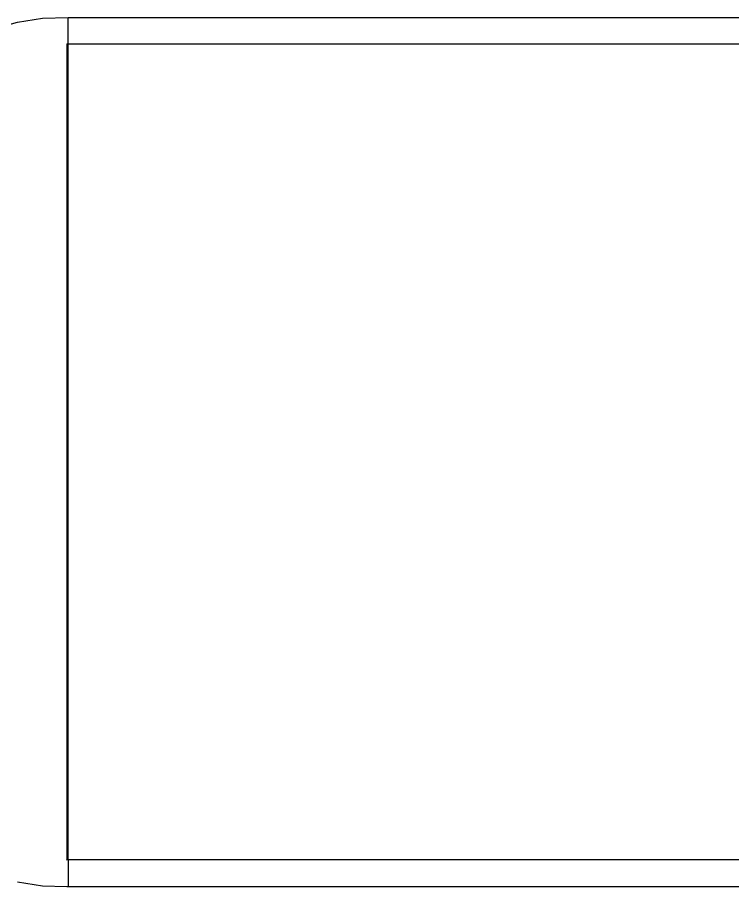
# Model space of a CAD drawing. Header units: millimetres. Extents: x -9564 to 100156, y -26854 to 24346.
# Drawn here: x 46388 to 48069, y -23491 to -21449 of the extents above; entities that cross this region are included whole.
import ezdxf

# ---------------------------------------------------------------- set-up
doc = ezdxf.new("R2010")
doc.units = ezdxf.units.MM
doc.header["$LTSCALE"] = 100
doc.layers.add('Transporte semielaborado', color=30, linetype='Continuous')

msp = doc.modelspace()

# ---------------------------------------------------------------- linework, layer by layer
at = {"layer": 'Transporte semielaborado'}
for p, q in [((46388.137, -21460.226), (46447.419, -21450.989)), ((46447.419, -21450.989), (46507.277, -21449.315)), ((46507.277, -21449.933), (46507.277, -21449.315)), ((46507.277, -21449.933), (47014.887, -21449.933)), ((46507.277, -21512.482), (46507.277, -21449.933)), ((47014.887, -21449.933), (47014.887, -21450.468)), ((47014.887, -21449.933), (48136.168, -21449.933)), ((46330.22, -21476.905), (46388.137, -21460.226)), ((46504.653, -21511.664), (46504.653, -21512.482)), ((46504.653, -21512.482), (46504.653, -23428.321)), ((46507.277, -21512.482), (46504.653, -21512.482)), ((47128.835, -21512.482), (46507.277, -21512.482)), ((46507.277, -23428.321), (46507.277, -21512.482)), ((47750.393, -21512.482), (47128.835, -21512.482)), ((48371.951, -21512.482), (47750.393, -21512.482)), ((46504.653, -23429.139), (46504.653, -23428.321)), ((46507.277, -23428.321), (46504.653, -23428.321)), ((47128.835, -23428.321), (46507.277, -23428.321)), ((46507.277, -23428.321), (46507.277, -23490.666)), ((47750.393, -23428.321), (47128.835, -23428.321)), ((48371.951, -23428.321), (47750.393, -23428.321)), ((46388.137, -23479.754), (46447.419, -23488.992)), ((46447.419, -23488.992), (46504.653, -23490.592)), ((46504.653, -23490.87), (46504.653, -23490.592)), ((46504.653, -23490.592), (46507.277, -23490.666)), ((46504.653, -23490.87), (47014.887, -23490.87)), ((47014.887, -23490.335), (47014.887, -23490.87)), ((47014.887, -23490.87), (48137.935, -23490.87))]:
    msp.add_line(p, q, dxfattribs=at)

doc.saveas('drawing.dxf')
